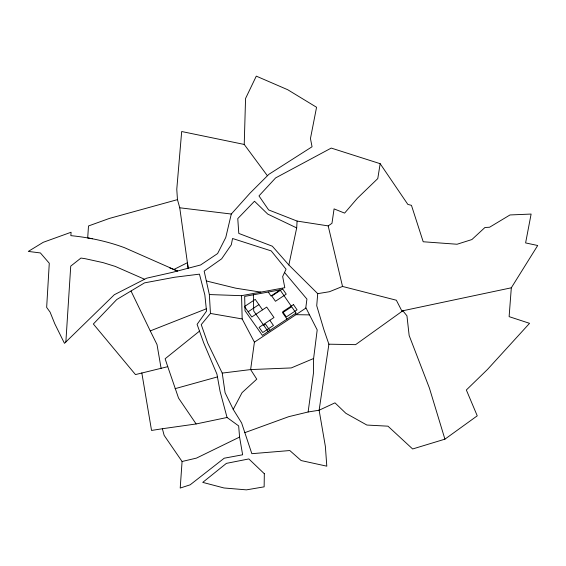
<?xml version="1.0" encoding="UTF-8"?>
<svg xmlns="http://www.w3.org/2000/svg" width="566" height="566" viewBox="0 0 566 566"><rect width="100%" height="100%" fill="white"/><g stroke="black" fill="none" stroke-linecap="round" stroke-linejoin="round"><path stroke-width="0.85" d="M244.837 432.65L241.625 422.951L233.22 409.388L242.064 392.641L256.766 379.17L250.625 369.577L254.41 342.161L306.029 308.003L317.193 329.921L313.606 358.511L313.479 372.973L308.116 411.984L288.759 416.661L244.837 432.65L251.842 453.684L289.792 450.543L301.14 460.561L326.801 466.172L325.372 446.433L319.125 410.223L328.888 344.192L323.844 329.504L316.727 305.725L317.717 293.655L288.851 264.987L272.324 246.203L238.788 233.418L237.77 218.603L254.488 201.241L267.739 214.097L296.69 227.914L288.851 264.987M267.357 175.686L244.229 144.443L245.559 98.484L256.292 76.141L287.712 89.725L316.564 107.271L310.451 138.55L312.057 146.764L268.878 174.314L250.13 193.041L231.296 214.04L225.777 237.458L217.606 253.561L200.619 264.966L172.29 272.387L146.707 278.168L114.332 294.723L64.46 343.336L54.761 323.724L50.105 312.156L46.66 307.395L49.284 263.254L40.405 252.945L28.3 251.417L43.235 242.305L71.083 232.251L70.863 235.647C89.159 237.479 107.285 241.314 124.548 247.703L177.455 271.029L169.496 267.775M296.69 227.914L297.086 221.073L268.624 209.922L258.973 195.907L275.621 177.908L331.244 148.08L380.161 163.687L407.838 204.397L411.454 205.345L423.198 241.76L457.059 244.243L471.895 239.552L484.942 227.497L489.583 227.235L510.001 214.953L531.113 214.061L525.609 242.92L537.7 245.502L511.317 287.797L509.117 316.642L529.557 323.327L487.524 369.414L466.349 389.988L477.251 415.826L444.918 439.166L412.635 448.972L387.965 426.177L366.888 425.052L345.861 413.307L334.973 402.851L319.125 410.223L308.116 411.984M65.861 341.984L70.736 266.126L80.966 258.054L85.303 258.719L103.076 262.631L115.223 266.402L144.578 279.257M141.818 372.902L151.539 430.443L162.371 428.731L164.14 435.353L182.075 461.495L180.214 488.055L190.169 484.814L224.221 458.205L242.637 454.781L239.581 437.079L238.661 425.908L227.051 417.482L220.054 391.304L216.941 374.133L203.64 342.706L197.102 324.36L206.533 311.081L204.842 294.928L199.458 274.149L174.632 277.241L144.542 282.866L116.766 299.52L93.355 324.007L135.472 374.579L167.762 366.676L178.545 398.096L196.133 423.955L227.051 417.482M305.746 308.194L306.921 299.089L284.549 272.479M380.161 163.687L377.777 178.587L357.372 198.263L344.609 213.113L334.074 208.889L331.973 223.301L328.188 225.898L297.086 221.073M209.342 294.553L241.562 295.678L284.797 287.698L282.66 276.576L286.056 269.218L271.206 250.901L232.555 238.498L231.31 244.788L221.667 258.804L204.163 271.128L209.342 294.553L210.46 313.444L201.234 324.615L207.75 343.159L222.226 373.093L225.091 392.733L233.22 409.388M199.508 331.117L165.123 358.766L167.762 366.676M280.078 289.948L270.987 295.997L268.249 292.049M248.156 311.76L258.895 304.621M263.714 325.259L265.44 324.113L269.855 330.424M291.66 306.744L282.597 312.743L286.99 319.082M173.748 269.543L187.41 262.709L188.174 268.199L179.747 207.786L177.462 199.635L176.776 189.285L181.679 131.524L244.229 144.443M239.581 437.079L196.494 458.099L182.075 461.495M313.606 358.511L291.242 367.935L250.625 369.577L222.226 373.093M511.317 287.797L402.836 310.762L402.051 311.321L396.349 300.221L342.529 286.446L329.412 291.731L317.717 293.655M131.064 291.094L150.259 330.912L206.272 308.831M175.099 388.665L217.577 376.871M177.462 199.635L109.394 218.426L88.501 225.968L87.695 237.918L92.357 238.753M162.371 428.731L196.133 423.955M295.94 314.682L309.531 314.887M328.888 344.192L355.597 344.652L402.836 310.762L406.947 315.835L409.147 335.475L429.403 388.05L444.918 439.166M179.747 207.786L231.296 214.04M260.806 292.127L235.711 288.172L206.335 280.962M210.46 313.444L242.17 318.948L254.41 342.161M268.135 331.563L253.724 310.996L253.342 294.801M262.553 309.85L255.238 299.372L244.484 306.531L251.82 316.981L266.713 307.083L273.979 317.512L259.115 327.367L262.751 332.539L273.449 325.457L269.826 320.271M150.259 330.912L157.023 344.581L161.112 368.431M328.188 225.898L342.529 286.446M241.562 295.678L242.17 318.948M264.322 473.728L264.138 486.838L246.465 489.859L223.995 487.977L202.741 482.381L226.407 463.37L248.849 458.934L264.322 473.728M282.604 288.858L271.814 296.032L275.458 301.282L286.233 294.122L282.604 288.858M293.457 304.607L282.703 311.739L286.311 316.939L297.051 309.828L293.457 304.607M296.039 313.097L262.362 335.383L245.028 310.734L244.668 296.4L280.029 289.87L296.039 313.097"/></g></svg>
